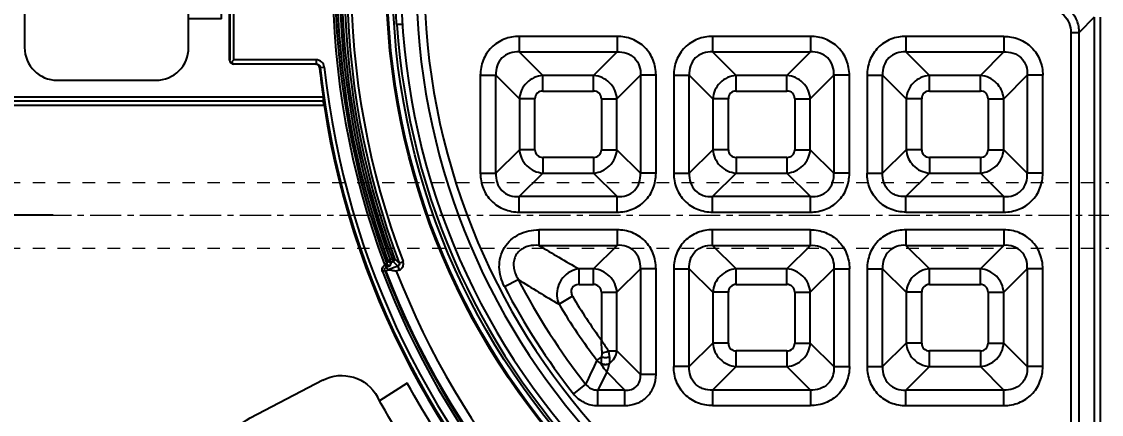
# Model space of a CAD drawing. Header units: millimetres. Extents: x 3054 to 4939, y -1170 to 130.
# Drawn here: x 3417.2 to 3549.1, y -834 to -786.1 of the extents above; entities that cross this region are included whole.
import ezdxf

# ---------------------------------------------------------------- set-up
doc = ezdxf.new("R2010")
doc.units = ezdxf.units.MM
doc.header["$LTSCALE"] = 16.335
doc.header["$PDMODE"] = 3
doc.header["$PDSIZE"] = 0.3125
doc.linetypes.add('CENTER', pattern=[0.6, 0.375, -0.075, 0.075, -0.075])
doc.linetypes.add('HIDDEN', pattern=[0.2, 0.1, -0.1])
doc.layers.get('0').update_dxf_attribs({"linetype": 'CONTINUOUS'})
doc.layers.get('Defpoints').update_dxf_attribs({"linetype": 'CONTINUOUS'})
doc.layers.add('11', color=7, linetype='CONTINUOUS')
doc.layers.add('21', color=7, linetype='CONTINUOUS')
doc.layers.add('cool', color=153, linetype='HIDDEN', lineweight=9)
doc.styles.get("Standard").update_dxf_attribs({"font": 'txt', "width": 0.8})
doc.dimstyles.get("Standard").update_dxf_attribs({"dimtxt": 0.15625, "dimasz": 0.1875, "dimexe": 0.125, "dimexo": 0.0625, "dimtad": 0, "dimtih": 1, "dimtoh": 1, "dimdsep": 46, "dimtxsty": 'Standard', "dimcen": 0.09, "dimadec": 0, "dimazin": 0, "dimtp": 0.01, "dimtm": 0.01, "dimtfac": 1, "dimtofl": 0, "dimtmove": 0, "dimatfit": 3, "dimfxl": 0, "dimtolj": 1, "dimarcsym": 0})

# ---------------------------------------------------------------- blocks, each defined once
blk = doc.blocks.new('*D42')
at = {"color": 4, "lineweight": -2}
for p, q in [((3424.08, -625.72), (3355.97, -625.72)), ((3355.97, -633.72), (3355.97, -831.16)), ((3355.97, -937.72), (3355.97, -859.96)), ((3442.85, -945.72), (3355.97, -945.72))]:
    blk.add_line(p, q, dxfattribs=at)
at = {"color": 4}
for points in [[(3354.63, -633.72), (3357.3, -633.72), (3355.97, -625.72)], [(3354.63, -937.72), (3357.3, -937.72), (3355.97, -945.72)]]:
    blk.add_solid(points, dxfattribs=at)
at = {"layer": 'Defpoints', "color": 0}
for p in [(3424.08, -625.72), (3355.97, -945.72), (3442.85, -945.72)]:
    blk.add_point(p, dxfattribs=at)
at = {"color": 6, "insert": (3355.97, -845.56), "char_height": 8, "attachment_point": 5, "rotation": 90}
blk.add_mtext('\\A1;320.00', dxfattribs=at)
blk = doc.blocks.new('*D136')
at = {"color": 4, "lineweight": -2}
blk.add_line((3411.33, -785.72), (3385.61, -785.72), dxfattribs=at)
at = {"layer": 'Defpoints', "color": 0}
for p in [(3385.61, -785.72), (3411.33, -785.72), (3555.08, -785.72)]:
    blk.add_point(p, dxfattribs=at)
at = {"color": 6, "insert": (3380.61, -785.72), "char_height": 5, "attachment_point": 5}
blk.add_mtext('\\A1;0.00', dxfattribs=at)
blk = doc.blocks.new('*D145')
at = {"color": 4, "lineweight": -2}
blk.add_line((3421.07, -809.72), (3385.61, -809.72), dxfattribs=at)
at = {"layer": 'Defpoints', "color": 0}
for p in [(3555.08, -785.72), (3385.61, -809.72), (3421.07, -809.72)]:
    blk.add_point(p, dxfattribs=at)
at = {"color": 6, "insert": (3378.28, -809.72), "char_height": 5, "attachment_point": 5}
blk.add_mtext('\\A1;24.00', dxfattribs=at)
blk = doc.blocks.new('*D146')
at = {"color": 4, "lineweight": -2}
blk.add_line((3455.66, -841.72), (3385.61, -841.72), dxfattribs=at)
at = {"layer": 'Defpoints', "color": 0}
for p in [(3555.08, -785.72), (3385.61, -841.72), (3455.66, -841.72)]:
    blk.add_point(p, dxfattribs=at)
at = {"color": 6, "insert": (3378.28, -841.72), "char_height": 5, "attachment_point": 5}
blk.add_mtext('\\A1;56.00', dxfattribs=at)
blk = doc.blocks.new('*D147')
at = {"color": 4, "lineweight": -2}
blk.add_line((3428.58, -867.72), (3385.61, -867.72), dxfattribs=at)
at = {"layer": 'Defpoints', "color": 0}
for p in [(3555.08, -785.72), (3385.61, -867.72), (3428.58, -867.72)]:
    blk.add_point(p, dxfattribs=at)
at = {"color": 6, "insert": (3378.28, -867.72), "char_height": 5, "attachment_point": 5}
blk.add_mtext('\\A1;82.00', dxfattribs=at)
blk = doc.blocks.new('*D148')
at = {"color": 4, "lineweight": -2}
blk.add_line((3518.68, -893.72), (3385.61, -893.72), dxfattribs=at)
at = {"layer": 'Defpoints', "color": 0}
for p in [(3555.08, -785.72), (3385.61, -893.72), (3518.68, -893.72)]:
    blk.add_point(p, dxfattribs=at)
at = {"color": 6, "insert": (3377.28, -893.72), "char_height": 5, "attachment_point": 5}
blk.add_mtext('\\A1;108.00', dxfattribs=at)
blk = doc.blocks.new('*D149')
at = {"color": 4, "lineweight": -2}
blk.add_line((3417.78, -903.72), (3385.61, -903.72), dxfattribs=at)
at = {"layer": 'Defpoints', "color": 0}
for p in [(3555.08, -785.72), (3385.61, -903.72), (3417.78, -903.72)]:
    blk.add_point(p, dxfattribs=at)
at = {"color": 6, "insert": (3377.61, -903.72), "char_height": 5, "attachment_point": 5}
blk.add_mtext('\\A1;118.00', dxfattribs=at)
blk = doc.blocks.new('*D153')
at = {"color": 4, "lineweight": -2}
blk.add_line((3523.08, -898.12), (3523.08, -950.18), dxfattribs=at)
at = {"layer": 'Defpoints', "color": 0}
for p in [(3555.08, -785.72), (3523.08, -898.12), (3523.08, -950.18)]:
    blk.add_point(p, dxfattribs=at)
at = {"color": 6, "insert": (3523.08, -957.52), "char_height": 5, "attachment_point": 5, "rotation": 90}
blk.add_mtext('\\A1;32.00', dxfattribs=at)
blk = doc.blocks.new('*D154')
at = {"color": 4, "lineweight": -2}
for p, q in [((3459.09, -846.12), (3459.09, -930.18)), ((3459.09, -930.18), (3460.06, -940.18)), ((3460.06, -940.18), (3460.06, -950.18))]:
    blk.add_line(p, q, dxfattribs=at)
at = {"layer": 'Defpoints', "color": 0}
for p in [(3555.08, -785.72), (3459.09, -846.12), (3460.06, -950.18)]:
    blk.add_point(p, dxfattribs=at)
at = {"color": 6, "insert": (3460.06, -957.52), "char_height": 5, "attachment_point": 5, "rotation": 90}
blk.add_mtext('\\A1;96.00', dxfattribs=at)
blk = doc.blocks.new('*D155')
at = {"color": 4, "lineweight": -2}
blk.add_line((3426.58, -912.52), (3426.58, -950.18), dxfattribs=at)
at = {"layer": 'Defpoints', "color": 0}
for p in [(3555.08, -785.72), (3426.58, -912.52), (3426.58, -950.18)]:
    blk.add_point(p, dxfattribs=at)
at = {"color": 6, "insert": (3426.58, -959.18), "char_height": 5, "attachment_point": 5, "rotation": 90}
blk.add_mtext('\\A1;128.50', dxfattribs=at)
blk = doc.blocks.new('3')
at = {"layer": '11', "color": 7, "linetype": 'Continuous'}
blk.add_line((-113.48, -0.01), (-113.48, 10.01), dxfattribs=at)
at = {"layer": '21', "color": 7, "linetype": 'Continuous'}
for p, q in [((-121.48, 17.52), (-133.52, 17.52)), ((-137.52, 13.52), (-137.52, -3.52)), ((-117.48, -3.52), (-117.48, 13.52)), ((-117.48, 10.01), (-113.48, 10.01)), ((-113.48, -0.01), (-117.48, -0.01)), ((-133.52, -7.52), (-121.48, -7.52))]:
    blk.add_line(p, q, dxfattribs=at)
for centre, start, end in [((-133.52, 13.52), 90, 180), ((-121.48, 13.52), 0, 90), ((-133.52, -3.52), 180, 270), ((-121.48, -3.52), 270, 0)]:
    blk.add_arc(centre, 4, start, end, dxfattribs=at)
blk = doc.blocks.new('4')
at = {"layer": '11', "color": 3, "linetype": 'Continuous'}
for p, q in [((-12.85, 216.65), (-13.72, 226.62)), ((12.85, 216.66), (13.72, 226.62)), ((-7, 208.13), (-7, 212.14)), ((7, 208.13), (7, 212.14))]:
    blk.add_line(p, q, dxfattribs=at)
for centre, radius, start, end in [((0.03, 105), 127.37, 85.9149, 94.1093), ((-8.74, 227.05), 5, 94.1093, 185), ((8.74, 227.05), 5, 355, 85.9149), ((-7.87, 217.09), 5, 185, 274.0301), ((7.87, 217.09), 5, 265.9963, 355), ((0.03, 105), 107.37, 85.9963, 94.0301), ((0.03, 105), 103.37, 86.1313, 93.8975)]:
    blk.add_arc(centre, radius, start, end, dxfattribs=at)

msp = doc.modelspace()

# ---------------------------------------------------------------- linework, layer by layer
at = {"layer": '11', "color": 7, "linetype": 'Continuous'}
for p, q in [((3442.601, -790.768), (3442.601, -770.668)), ((3442.628, -770.694), (3442.628, -790.742)), ((3443.13, -790.742), (3443.13, -770.694)), ((3548.217, -785.541), (3546.352, -787.406)), ((3548.217, -785.541), (3548.217, -864.775)), ((3548.96, -864.775), (3548.96, -785.541)), ((3462.962, -786.442), (3463.047, -786.442)), ((3477.978, -787.877), (3477.978, -789.778)), ((3489.936, -787.877), (3477.978, -787.877)), ((3489.936, -787.877), (3489.936, -789.778)), ((3501.596, -787.877), (3501.596, -789.778)), ((3513.553, -787.877), (3501.596, -787.877)), ((3513.553, -787.877), (3513.553, -789.778)), ((3525.213, -787.877), (3525.213, -789.778)), ((3537.171, -787.877), (3525.213, -787.877)), ((3537.171, -787.877), (3537.171, -789.778)), ((3545.357, -787.411), (3545.357, -862.829)), ((3545.357, -787.411), (3546.347, -787.411)), ((3546.347, -862.829), (3546.347, -787.406)), ((3477.978, -789.778), (3480.851, -792.651)), ((3477.978, -789.778), (3489.936, -789.778)), ((3487.063, -792.651), (3489.936, -789.778)), ((3501.596, -789.778), (3504.469, -792.651)), ((3501.596, -789.778), (3513.553, -789.778)), ((3510.68, -792.651), (3513.553, -789.778)), ((3525.213, -789.778), (3537.171, -789.778)), ((3525.213, -789.778), (3528.086, -792.651)), ((3534.298, -792.651), (3537.171, -789.778)), ((3442.628, -790.742), (3442.601, -790.768)), ((3442.781, -791.091), (3443.13, -790.742)), ((3443.13, -791.244), (3443.104, -791.271)), ((3453.092, -791.271), (3443.104, -791.271)), ((3453.169, -790.742), (3443.13, -790.742)), ((3443.13, -791.244), (3453.17, -791.244)), ((3453.093, -791.271), (3453.17, -791.244)), ((3453.17, -790.742), (3453.17, -791.244)), ((3453.592, -791.719), (3453.67, -791.692)), ((3453.67, -791.692), (3454.169, -791.638)), ((3473.227, -792.628), (3473.227, -804.586)), ((3473.227, -792.628), (3475.127, -792.628)), ((3475.127, -804.586), (3475.127, -792.628)), ((3478, -795.501), (3475.127, -792.628)), ((3480.851, -794.551), (3480.851, -792.651)), ((3487.063, -792.651), (3480.851, -792.651)), ((3487.063, -794.551), (3487.063, -792.651)), ((3492.786, -792.628), (3489.913, -795.501)), ((3492.786, -792.628), (3492.786, -804.586)), ((3494.687, -792.628), (3492.786, -792.628)), ((3494.687, -804.586), (3494.687, -792.628)), ((3496.844, -792.628), (3496.844, -804.586)), ((3496.844, -792.628), (3498.745, -792.628)), ((3498.745, -804.586), (3498.745, -792.628)), ((3501.618, -795.501), (3498.745, -792.628)), ((3504.469, -794.551), (3504.469, -792.651)), ((3510.68, -792.651), (3504.469, -792.651)), ((3510.68, -794.551), (3510.68, -792.651)), ((3516.404, -792.628), (3513.531, -795.501)), ((3516.404, -792.628), (3516.404, -804.586)), ((3518.304, -792.628), (3516.404, -792.628)), ((3518.304, -804.586), (3518.304, -792.628)), ((3520.462, -792.628), (3520.462, -804.586)), ((3520.462, -792.628), (3522.362, -792.628)), ((3522.362, -804.586), (3522.362, -792.628)), ((3525.235, -795.501), (3522.362, -792.628)), ((3528.086, -794.551), (3528.086, -792.651)), ((3534.298, -792.651), (3528.086, -792.651)), ((3534.298, -794.551), (3534.298, -792.651)), ((3540.021, -792.628), (3537.148, -795.501)), ((3540.021, -792.628), (3540.021, -804.586)), ((3541.922, -792.628), (3540.021, -792.628)), ((3541.922, -804.586), (3541.922, -792.628)), ((3480.851, -794.551), (3487.063, -794.551)), ((3504.469, -794.551), (3510.68, -794.551)), ((3528.086, -794.551), (3534.298, -794.551)), ((3454.044, -795.293), (3395.085, -795.293)), ((3454.09, -795.793), (3395.085, -795.793)), ((3395.085, -796.293), (3454.14, -796.293)), ((3478, -795.501), (3478, -801.713)), ((3479.901, -795.501), (3478, -795.501)), ((3479.901, -801.713), (3479.901, -795.501)), ((3488.013, -795.501), (3488.013, -801.713)), ((3488.013, -795.501), (3489.913, -795.501)), ((3489.913, -801.713), (3489.913, -795.501)), ((3501.618, -795.501), (3501.618, -801.713)), ((3503.518, -795.501), (3501.618, -795.501)), ((3503.518, -801.713), (3503.518, -795.501)), ((3511.63, -795.501), (3511.63, -801.713)), ((3511.63, -795.501), (3513.531, -795.501)), ((3513.531, -801.713), (3513.531, -795.501)), ((3525.235, -795.501), (3525.235, -801.713)), ((3527.136, -795.501), (3525.235, -795.501)), ((3527.136, -801.713), (3527.136, -795.501)), ((3535.248, -795.501), (3535.248, -801.713)), ((3535.248, -795.501), (3537.148, -795.501)), ((3537.148, -801.713), (3537.148, -795.501)), ((3475.127, -804.586), (3478, -801.713)), ((3479.901, -801.713), (3478, -801.713)), ((3488.013, -801.713), (3489.913, -801.713)), ((3489.913, -801.713), (3492.786, -804.586)), ((3498.745, -804.586), (3501.618, -801.713)), ((3503.518, -801.713), (3501.618, -801.713)), ((3511.63, -801.713), (3513.531, -801.713)), ((3513.531, -801.713), (3516.404, -804.586)), ((3522.362, -804.586), (3525.235, -801.713)), ((3527.136, -801.713), (3525.235, -801.713)), ((3535.248, -801.713), (3537.148, -801.713)), ((3537.148, -801.713), (3540.021, -804.586)), ((3480.851, -802.663), (3480.851, -804.564)), ((3487.063, -802.663), (3480.851, -802.663)), ((3487.063, -802.663), (3487.063, -804.564)), ((3504.469, -802.663), (3504.469, -804.564)), ((3510.68, -802.663), (3504.469, -802.663)), ((3510.68, -802.663), (3510.68, -804.564)), ((3528.086, -802.663), (3528.086, -804.564)), ((3534.298, -802.663), (3528.086, -802.663)), ((3534.298, -802.663), (3534.298, -804.564)), ((3473.227, -804.586), (3475.127, -804.586)), ((3480.851, -804.564), (3477.978, -807.437)), ((3480.851, -804.564), (3487.063, -804.564)), ((3489.936, -807.437), (3487.063, -804.564)), ((3494.687, -804.586), (3492.786, -804.586)), ((3496.844, -804.586), (3498.745, -804.586)), ((3504.469, -804.564), (3501.596, -807.437)), ((3504.469, -804.564), (3510.68, -804.564)), ((3513.553, -807.437), (3510.68, -804.564)), ((3518.304, -804.586), (3516.404, -804.586)), ((3520.462, -804.586), (3522.362, -804.586)), ((3528.086, -804.564), (3525.213, -807.437)), ((3528.086, -804.564), (3534.298, -804.564)), ((3537.171, -807.437), (3534.298, -804.564)), ((3541.922, -804.586), (3540.021, -804.586)), ((3477.978, -809.337), (3477.978, -807.437)), ((3489.936, -807.437), (3477.978, -807.437)), ((3489.936, -809.337), (3489.936, -807.437)), ((3501.596, -809.337), (3501.596, -807.437)), ((3513.553, -807.437), (3501.596, -807.437)), ((3513.553, -809.337), (3513.553, -807.437)), ((3525.213, -809.337), (3525.213, -807.437)), ((3537.171, -807.437), (3525.213, -807.437)), ((3537.171, -809.337), (3537.171, -807.437)), ((3477.978, -809.337), (3489.936, -809.337)), ((3501.596, -809.337), (3513.553, -809.337)), ((3525.213, -809.337), (3537.171, -809.337)), ((3480.391, -811.495), (3480.391, -813.395)), ((3489.936, -811.495), (3480.391, -811.495)), ((3489.936, -811.495), (3489.936, -813.395)), ((3501.596, -813.395), (3501.596, -811.495)), ((3513.553, -811.495), (3501.596, -811.495)), ((3513.553, -813.395), (3513.553, -811.495)), ((3525.213, -811.495), (3525.213, -813.395)), ((3537.171, -811.495), (3525.213, -811.495)), ((3537.171, -811.495), (3537.171, -813.395)), ((3480.391, -813.395), (3489.936, -813.395)), ((3487.063, -816.268), (3489.936, -813.395)), ((3501.596, -813.395), (3504.469, -816.268)), ((3501.596, -813.395), (3513.553, -813.395)), ((3510.68, -816.268), (3513.553, -813.395)), ((3525.213, -813.395), (3537.171, -813.395)), ((3525.213, -813.395), (3528.086, -816.268)), ((3534.298, -816.268), (3537.171, -813.395)), ((3462.482, -815.086), (3462.764, -814.982)), ((3462.764, -814.982), (3463.32, -815.55)), ((3461.814, -815.635), (3461.534, -815.739)), ((3461.738, -816.064), (3461.677, -815.896)), ((3461.738, -816.064), (3462.156, -815.912)), ((3461.738, -816.064), (3461.986, -816.368)), ((3462.231, -815.178), (3461.951, -815.282)), ((3463.148, -815.945), (3461.986, -816.368)), ((3462.333, -815.458), (3462.156, -815.912)), ((3462.482, -815.086), (3462.231, -815.178)), ((3462.333, -815.458), (3462.231, -815.178)), ((3462.333, -815.458), (3462.584, -815.366)), ((3462.482, -815.086), (3462.584, -815.366)), ((3463.148, -815.945), (3462.584, -815.366)), ((3463.148, -815.945), (3463.317, -816.409)), ((3463.319, -815.549), (3463.786, -815.372)), ((3485.286, -818.169), (3485.286, -816.268)), ((3487.063, -816.268), (3485.286, -816.268)), ((3487.063, -818.169), (3487.063, -816.268)), ((3492.786, -816.246), (3489.913, -819.119)), ((3492.786, -816.246), (3492.786, -829.154)), ((3494.687, -816.246), (3492.786, -816.246)), ((3494.687, -829.154), (3494.687, -816.246)), ((3496.844, -816.246), (3496.844, -828.203)), ((3496.844, -816.246), (3498.745, -816.246)), ((3498.745, -828.203), (3498.745, -816.246)), ((3501.618, -819.119), (3498.745, -816.246)), ((3504.469, -818.169), (3504.469, -816.268)), ((3510.68, -816.268), (3504.469, -816.268)), ((3510.68, -818.169), (3510.68, -816.268)), ((3516.404, -816.246), (3513.531, -819.119)), ((3516.404, -816.246), (3516.404, -828.203)), ((3516.404, -816.246), (3518.304, -816.246)), ((3518.304, -828.203), (3518.304, -816.246)), ((3520.462, -816.246), (3520.462, -828.203)), ((3520.462, -816.246), (3522.362, -816.246)), ((3522.362, -828.203), (3522.362, -816.246)), ((3525.235, -819.119), (3522.362, -816.246)), ((3528.086, -818.169), (3528.086, -816.268)), ((3534.298, -816.268), (3528.086, -816.268)), ((3534.298, -818.169), (3534.298, -816.268)), ((3540.021, -816.246), (3537.148, -819.119)), ((3541.922, -816.246), (3540.021, -816.246)), ((3540.021, -816.246), (3540.021, -828.203)), ((3541.922, -828.203), (3541.922, -816.246)), ((3461.566, -816.459), (3461.284, -816.566)), ((3461.735, -816.667), (3461.566, -816.459)), ((3463.317, -816.409), (3462.969, -816.536)), ((3476.171, -818.429), (3477.859, -817.556)), ((3485.286, -818.169), (3487.063, -818.169)), ((3504.469, -818.169), (3510.68, -818.169)), ((3528.086, -818.169), (3534.298, -818.169)), ((3484.472, -819.609), (3482.844, -820.589)), ((3488.013, -819.119), (3488.013, -824.962)), ((3488.013, -819.119), (3489.913, -819.119)), ((3489.913, -826.281), (3489.913, -819.119)), ((3501.618, -819.119), (3501.618, -825.33)), ((3503.518, -819.119), (3501.618, -819.119)), ((3503.518, -825.33), (3503.518, -819.119)), ((3511.63, -819.119), (3511.63, -825.33)), ((3511.63, -819.119), (3513.531, -819.119)), ((3513.531, -825.33), (3513.531, -819.119)), ((3525.235, -819.119), (3525.235, -825.33)), ((3527.136, -819.119), (3525.235, -819.119)), ((3527.136, -825.33), (3527.136, -819.119)), ((3535.248, -819.119), (3537.148, -819.119)), ((3535.248, -819.119), (3535.248, -825.33)), ((3537.148, -825.33), (3537.148, -819.119)), ((3498.745, -828.203), (3501.618, -825.33)), ((3503.518, -825.33), (3501.618, -825.33)), ((3511.63, -825.33), (3513.531, -825.33)), ((3513.531, -825.33), (3516.404, -828.203)), ((3522.362, -828.203), (3525.235, -825.33)), ((3527.136, -825.33), (3525.235, -825.33)), ((3535.248, -825.33), (3537.148, -825.33)), ((3537.148, -825.33), (3540.021, -828.203)), ((3488.881, -826.281), (3489.913, -826.281)), ((3489.913, -826.281), (3492.786, -829.154)), ((3504.469, -828.181), (3504.469, -826.281)), ((3510.68, -826.281), (3504.469, -826.281)), ((3510.68, -826.281), (3510.68, -828.181)), ((3528.086, -828.181), (3528.086, -826.281)), ((3534.298, -826.281), (3528.086, -826.281)), ((3534.298, -826.281), (3534.298, -828.181)), ((3488.013, -827.022), (3487.476, -827.429)), ((3488.012, -827.81), (3488.013, -827.022)), ((3488.99, -827.022), (3488.99, -827.81)), ((3504.469, -828.181), (3501.596, -831.054)), ((3504.469, -828.181), (3510.68, -828.181)), ((3513.553, -831.054), (3510.68, -828.181)), ((3528.086, -828.181), (3525.213, -831.054)), ((3528.086, -828.181), (3534.298, -828.181)), ((3537.171, -831.054), (3534.298, -828.181)), ((3488.667, -828.835), (3487.58, -831.054)), ((3490.886, -831.054), (3488.667, -828.835)), ((3494.687, -829.154), (3492.786, -829.154)), ((3498.745, -828.203), (3496.844, -828.203)), ((3516.404, -828.203), (3518.304, -828.203)), ((3520.462, -828.203), (3522.362, -828.203)), ((3541.922, -828.203), (3540.021, -828.203)), ((3486.087, -830.329), (3484.594, -831.505)), ((3487.58, -832.955), (3487.58, -831.054)), ((3490.886, -831.054), (3487.58, -831.054)), ((3490.886, -832.955), (3490.886, -831.054)), ((3501.596, -831.054), (3501.596, -832.955)), ((3513.553, -831.054), (3501.596, -831.054)), ((3513.553, -831.054), (3513.553, -832.955)), ((3537.171, -831.054), (3525.213, -831.054)), ((3525.213, -832.955), (3525.213, -831.054)), ((3537.171, -832.955), (3537.171, -831.054)), ((3487.58, -832.955), (3490.886, -832.955)), ((3501.596, -832.955), (3513.553, -832.955)), ((3525.213, -832.955), (3537.171, -832.955))]:
    msp.add_line(p, q, dxfattribs=at)
for radius in [87.342, 87.216, 86.564]:
    msp.add_circle((3549.081, -780.718), radius, dxfattribs=at)
for centre, radius, start, end in [((3555.111, -780.718), 99.915, 159.4816, 200.5184), ((3555.111, -780.718), 99.617, 159.47923, 200.52312), ((3555.111, -780.718), 99.365, 159.64446, 200.35554), ((3555.111, -780.718), 99.066, 159.64446, 200.35554), ((3555.111, -780.718), 98.799, 159.6435, 200.3565), ((3555.111, -780.718), 98.178, 159.22005, 200.77995), ((3555.111, -780.718), 97.679, 159.2191, 200.7812), ((3555.111, -780.718), 98.498, 159.6435, 200.3565), ((3549.081, -780.718), 86.309, 181.59517, 183.80239), ((3549.081, -780.718), 85.566, 181.59517, 268.40483), ((3549.079, -780.718), 83.694, 182.93581, 267.06419), ((3549.079, -780.718), 82.705, 182.93581, 267.06419), ((3549.081, -780.718), 86.224, 183.80612, 266.19393), ((3453.093, -791.773), 0.502, 6.20679, 90.05791), ((3453.17, -791.746), 1.005, 6.20304, 90.06216), ((3555.111, -780.718), 102.113, 186.1844, 188.2061), ((3555.111, -780.718), 102.032, 186.17935, 344.06282), ((3555.111, -780.718), 101.531, 186.1741, 343.11228), ((3533.838, -795.879), 3.358, 38.37421, 43.21879), ((3555.111, -780.718), 102.166, 188.76886, 348.16522), ((3555.111, -780.718), 98.859, 201.24207, 347.83141), ((3528.545, -801.335), 3.358, 218.37421, 223.21879), ((3555.111, -780.718), 100.057, 201.05603, 345.74083), ((3555.111, -780.718), 100.442, 200.91041, 342.92382), ((3555.111, -780.718), 100.141, 200.91041, 342.92304), ((3570.549, -665.403), 173.292, 238.65007, 240.52666), ((3462.107, -815.525), 0.611, 200.54911, 208.22028), ((3549.081, -780.718), 80.184, 207.34895, 218.22238), ((3575.038, -663.484), 182.159, 237.75874, 239.59417), ((3549.081, -780.718), 82.085, 207.34893, 218.22237), ((3485.52, -819.364), 2.943, 183.74476, 204.59595), ((3549.081, -780.718), 75.411, 211.04547, 215.92336), ((3549.081, -780.718), 77.311, 211.04547, 217.1705), ((3586.343, -761.193), 117.198, 212.96437, 213.73615), ((3822.553, -989.689), 372.297, 154.16155, 154.65651)]:
    msp.add_arc(centre, radius, start, end, dxfattribs=at)
msp.add_ellipse((3443.104, -790.768), major_axis=(0.355, 0.355), ratio=0.9996955, start_param=2.3563468, end_param=3.9268385, dxfattribs=at)
for points, knots in [([(3542.388, -783.452), (3542.902, -783.455), (3543.941, -783.664), (3545.256, -784.543), (3546.135, -785.858), (3546.344, -786.897), (3546.347, -787.411)], [0, 0, 0, 0, 0.2499954, 0.5000021, 0.7500077, 1, 1, 1, 1]), ([(3542.388, -784.442), (3542.775, -784.449), (3543.554, -784.597), (3544.549, -785.25), (3545.201, -786.245), (3545.35, -787.024), (3545.357, -787.411)], [0, 0, 0, 0, 0.2500914, 0.4999837, 0.7498966, 1, 1, 1, 1]), ([(3463.691, -786.441), (3463.666, -786.436), (3463.59, -786.436), (3463.45, -786.434), (3463.261, -786.438), (3463.121, -786.44), (3463.047, -786.442)], [0, 0, 0, 0, 0.1214975, 0.3480166, 0.653501, 1, 1, 1, 1]), ([(3477.978, -787.877), (3477.357, -787.888), (3476.102, -788.099), (3474.498, -789.148), (3473.451, -790.752), (3473.237, -792.008), (3473.227, -792.628)], [0, 0, 0, 0, 0.2501317, 0.5000233, 0.7498969, 1, 1, 1, 1]), ([(3494.687, -792.628), (3494.687, -792.007), (3494.456, -790.753), (3493.418, -789.146), (3491.811, -788.105), (3490.557, -787.877), (3489.936, -787.877)], [0, 0, 0, 0, 0.2501697, 0.5000339, 0.7498693, 1, 1, 1, 1]), ([(3501.596, -787.877), (3500.975, -787.888), (3499.719, -788.099), (3498.115, -789.148), (3497.068, -790.752), (3496.854, -792.008), (3496.844, -792.628)], [0, 0, 0, 0, 0.2501317, 0.5000233, 0.7498969, 1, 1, 1, 1]), ([(3518.304, -792.628), (3518.293, -792.008), (3518.082, -790.752), (3517.033, -789.148), (3515.429, -788.101), (3514.174, -787.887), (3513.553, -787.877)], [0, 0, 0, 0, 0.2501317, 0.5000233, 0.7498969, 1, 1, 1, 1]), ([(3525.213, -787.877), (3524.592, -787.888), (3523.337, -788.099), (3521.733, -789.148), (3520.686, -790.752), (3520.472, -792.008), (3520.462, -792.628)], [0, 0, 0, 0, 0.2501317, 0.5000233, 0.7498969, 1, 1, 1, 1]), ([(3537.171, -787.877), (3537.792, -787.877), (3539.048, -788.102), (3540.653, -789.146), (3541.697, -790.751), (3541.922, -792.007), (3541.922, -792.628)], [0, 0, 0, 0, 0.2501425, 0.50001, 0.7498737, 1, 1, 1, 1]), ([(3477.978, -789.778), (3477.592, -789.754), (3476.811, -789.84), (3475.802, -790.452), (3475.19, -791.461), (3475.104, -792.242), (3475.127, -792.628)], [0, 0, 0, 0, 0.25377, 0.4999989, 0.746229, 1, 1, 1, 1]), ([(3489.936, -789.778), (3490.315, -789.755), (3491.096, -789.837), (3492.117, -790.448), (3492.727, -791.469), (3492.809, -792.249), (3492.786, -792.628)], [0, 0, 0, 0, 0.2493134, 0.5000914, 0.7508121, 1, 1, 1, 1]), ([(3501.596, -789.778), (3501.209, -789.754), (3500.428, -789.84), (3499.419, -790.452), (3498.808, -791.461), (3498.722, -792.242), (3498.745, -792.628)], [0, 0, 0, 0, 0.25377, 0.4999988, 0.7462289, 1, 1, 1, 1]), ([(3516.404, -792.628), (3516.427, -792.242), (3516.341, -791.461), (3515.73, -790.452), (3514.72, -789.84), (3513.94, -789.754), (3513.553, -789.778)], [0, 0, 0, 0, 0.25377, 0.4999987, 0.7462288, 1, 1, 1, 1]), ([(3525.213, -789.778), (3524.827, -789.754), (3524.046, -789.84), (3523.037, -790.452), (3522.425, -791.461), (3522.339, -792.242), (3522.362, -792.628)], [0, 0, 0, 0, 0.25377, 0.4999989, 0.746229, 1, 1, 1, 1]), ([(3537.171, -789.778), (3537.55, -789.755), (3538.331, -789.837), (3539.352, -790.448), (3539.962, -791.469), (3540.044, -792.249), (3540.021, -792.628)], [0, 0, 0, 0, 0.2493136, 0.5000915, 0.7508122, 1, 1, 1, 1]), ([(3442.781, -791.091), (3442.732, -791.044), (3442.656, -790.934), (3442.629, -790.804), (3442.628, -790.742)], [0, 0, 0, 0, 0.5198845, 1, 1, 1, 1]), ([(3443.13, -791.244), (3443.068, -791.243), (3442.938, -791.215), (3442.828, -791.139), (3442.781, -791.091)], [0, 0, 0, 0, 0.4801259, 1, 1, 1, 1]), ([(3453.17, -791.244), (3453.289, -791.244), (3453.538, -791.336), (3453.657, -791.573), (3453.67, -791.692)], [0, 0, 0, 0, 0.4995274, 1, 1, 1, 1]), ([(3480.851, -792.651), (3480.49, -792.675), (3479.766, -792.862), (3478.851, -793.501), (3478.211, -794.416), (3478.025, -795.14), (3478, -795.501)], [0, 0, 0, 0, 0.2486939, 0.500007, 0.7513161, 1, 1, 1, 1]), ([(3489.913, -795.501), (3489.889, -795.14), (3489.702, -794.416), (3489.063, -793.501), (3488.148, -792.862), (3487.424, -792.675), (3487.063, -792.651)], [0, 0, 0, 0, 0.248694, 0.5000071, 0.7513164, 1, 1, 1, 1]), ([(3504.469, -792.651), (3504.107, -792.675), (3503.384, -792.862), (3502.469, -793.501), (3501.829, -794.416), (3501.643, -795.14), (3501.618, -795.501)], [0, 0, 0, 0, 0.2486939, 0.500007, 0.7513161, 1, 1, 1, 1]), ([(3513.531, -795.501), (3513.506, -795.14), (3513.32, -794.416), (3512.68, -793.501), (3511.765, -792.862), (3511.041, -792.675), (3510.68, -792.651)], [0, 0, 0, 0, 0.248694, 0.5000071, 0.7513164, 1, 1, 1, 1]), ([(3528.086, -792.651), (3527.725, -792.675), (3527.001, -792.862), (3526.086, -793.501), (3525.446, -794.416), (3525.26, -795.14), (3525.235, -795.501)], [0, 0, 0, 0, 0.2486939, 0.500007, 0.7513161, 1, 1, 1, 1]), ([(3536.285, -793.58), (3536.025, -793.311), (3535.405, -792.867), (3534.667, -792.676), (3534.298, -792.651)], [0, 0, 0, 0, 0.5025688, 1, 1, 1, 1]), ([(3537.148, -795.501), (3537.127, -795.194), (3536.99, -794.578), (3536.667, -794.036), (3536.471, -793.795)], [0, 0, 0, 0, 0.497786, 1, 1, 1, 1]), ([(3480.851, -794.551), (3480.608, -794.551), (3480.093, -794.743), (3479.901, -795.258), (3479.901, -795.501)], [0, 0, 0, 0, 0.5001639, 1, 1, 1, 1]), ([(3488.013, -795.501), (3488.013, -795.258), (3487.821, -794.743), (3487.306, -794.551), (3487.063, -794.551)], [0, 0, 0, 0, 0.5001639, 1, 1, 1, 1]), ([(3504.469, -794.551), (3504.225, -794.551), (3503.71, -794.743), (3503.518, -795.258), (3503.518, -795.501)], [0, 0, 0, 0, 0.5000007, 1, 1, 1, 1]), ([(3511.63, -795.501), (3511.63, -795.258), (3511.438, -794.743), (3510.924, -794.551), (3510.68, -794.551)], [0, 0, 0, 0, 0.5001639, 1, 1, 1, 1]), ([(3528.086, -794.551), (3527.843, -794.551), (3527.328, -794.743), (3527.136, -795.258), (3527.136, -795.501)], [0, 0, 0, 0, 0.5001639, 1, 1, 1, 1]), ([(3535.248, -795.501), (3535.248, -795.258), (3535.056, -794.743), (3534.541, -794.551), (3534.298, -794.551)], [0, 0, 0, 0, 0.5001639, 1, 1, 1, 1]), ([(3454.09, -795.793), (3454.094, -795.793), (3454.094, -795.773), (3454.096, -795.75), (3454.092, -795.701), (3454.087, -795.641), (3454.079, -795.565), (3454.065, -795.448), (3454.053, -795.356), (3454.044, -795.293)], [0, 0, 0, 0, 0.0216662, 0.0791997, 0.1717664, 0.2962313, 0.4475713, 0.6203971, 1, 1, 1, 1]), ([(3454.14, -796.293), (3454.13, -796.229), (3454.113, -796.111), (3454.096, -795.97), (3454.088, -795.882), (3454.086, -795.833), (3454.085, -795.812), (3454.088, -795.792), (3454.09, -795.793)], [0, 0, 0, 0, 0.3844528, 0.7111863, 0.8354737, 0.9266399, 0.9815923, 1, 1, 1, 1]), ([(3478, -801.713), (3478.025, -802.074), (3478.211, -802.798), (3478.851, -803.713), (3479.766, -804.353), (3480.49, -804.539), (3480.851, -804.564)], [0, 0, 0, 0, 0.2486943, 0.5000073, 0.7513164, 1, 1, 1, 1]), ([(3479.901, -801.713), (3479.901, -801.956), (3480.093, -802.471), (3480.608, -802.663), (3480.851, -802.663)], [0, 0, 0, 0, 0.5001639, 1, 1, 1, 1]), ([(3487.063, -802.663), (3487.306, -802.663), (3487.821, -802.471), (3488.013, -801.956), (3488.013, -801.713)], [0, 0, 0, 0, 0.5001639, 1, 1, 1, 1]), ([(3487.063, -804.564), (3487.424, -804.539), (3488.148, -804.353), (3489.063, -803.713), (3489.702, -802.798), (3489.889, -802.074), (3489.913, -801.713)], [0, 0, 0, 0, 0.248694, 0.5000071, 0.7513164, 1, 1, 1, 1]), ([(3501.618, -801.713), (3501.643, -802.074), (3501.829, -802.798), (3502.469, -803.713), (3503.384, -804.353), (3504.107, -804.539), (3504.469, -804.564)], [0, 0, 0, 0, 0.2486943, 0.5000073, 0.7513164, 1, 1, 1, 1]), ([(3503.518, -801.713), (3503.518, -801.956), (3503.71, -802.471), (3504.225, -802.663), (3504.469, -802.663)], [0, 0, 0, 0, 0.5001639, 1, 1, 1, 1]), ([(3510.68, -802.663), (3510.924, -802.663), (3511.439, -802.471), (3511.63, -801.956), (3511.63, -801.713)], [0, 0, 0, 0, 0.5001639, 1, 1, 1, 1]), ([(3510.68, -804.564), (3511.042, -804.539), (3511.765, -804.353), (3512.68, -803.713), (3513.32, -802.798), (3513.506, -802.074), (3513.531, -801.713)], [0, 0, 0, 0, 0.248694, 0.5000071, 0.7513164, 1, 1, 1, 1]), ([(3525.235, -801.713), (3525.257, -802.02), (3525.394, -802.636), (3525.717, -803.178), (3525.913, -803.419)], [0, 0, 0, 0, 0.4977859, 1, 1, 1, 1]), ([(3527.136, -801.713), (3527.136, -801.956), (3527.328, -802.471), (3527.843, -802.663), (3528.086, -802.663)], [0, 0, 0, 0, 0.5001639, 1, 1, 1, 1]), ([(3534.298, -802.663), (3534.541, -802.663), (3535.056, -802.471), (3535.248, -801.956), (3535.248, -801.713)], [0, 0, 0, 0, 0.5001639, 1, 1, 1, 1]), ([(3534.298, -804.564), (3534.659, -804.539), (3535.383, -804.353), (3536.298, -803.713), (3536.937, -802.798), (3537.124, -802.074), (3537.148, -801.713)], [0, 0, 0, 0, 0.248694, 0.5000071, 0.7513164, 1, 1, 1, 1]), ([(3526.099, -803.634), (3526.359, -803.903), (3526.978, -804.347), (3527.717, -804.539), (3528.086, -804.564)], [0, 0, 0, 0, 0.5025688, 1, 1, 1, 1]), ([(3473.227, -804.586), (3473.238, -805.207), (3473.449, -806.462), (3474.498, -808.066), (3476.102, -809.113), (3477.357, -809.327), (3477.978, -809.337)], [0, 0, 0, 0, 0.2501317, 0.5000233, 0.7498969, 1, 1, 1, 1]), ([(3475.127, -804.586), (3475.104, -804.972), (3475.19, -805.753), (3475.802, -806.762), (3476.811, -807.374), (3477.592, -807.46), (3477.978, -807.437)], [0, 0, 0, 0, 0.25377, 0.4999987, 0.7462288, 1, 1, 1, 1]), ([(3489.936, -809.337), (3490.557, -809.337), (3491.811, -809.107), (3493.418, -808.068), (3494.459, -806.462), (3494.687, -805.207), (3494.687, -804.586)], [0, 0, 0, 0, 0.2501697, 0.5000339, 0.749869, 1, 1, 1, 1]), ([(3489.936, -807.437), (3490.322, -807.46), (3491.103, -807.374), (3492.112, -806.762), (3492.724, -805.753), (3492.81, -804.972), (3492.786, -804.586)], [0, 0, 0, 0, 0.25377, 0.4999988, 0.7462289, 1, 1, 1, 1]), ([(3496.844, -804.586), (3496.856, -805.207), (3497.067, -806.462), (3498.116, -808.066), (3499.719, -809.113), (3500.975, -809.327), (3501.596, -809.337)], [0, 0, 0, 0, 0.2501317, 0.5000233, 0.7498969, 1, 1, 1, 1]), ([(3498.745, -804.586), (3498.722, -804.972), (3498.808, -805.753), (3499.419, -806.762), (3500.428, -807.374), (3501.209, -807.46), (3501.596, -807.437)], [0, 0, 0, 0, 0.2537699, 0.4999987, 0.7462288, 1, 1, 1, 1]), ([(3513.553, -809.337), (3514.174, -809.326), (3515.43, -809.115), (3517.034, -808.066), (3518.08, -806.462), (3518.295, -805.207), (3518.304, -804.586)], [0, 0, 0, 0, 0.2501317, 0.5000233, 0.7498969, 1, 1, 1, 1]), ([(3513.553, -807.437), (3513.94, -807.46), (3514.72, -807.374), (3515.73, -806.762), (3516.341, -805.753), (3516.427, -804.972), (3516.404, -804.586)], [0, 0, 0, 0, 0.25377, 0.4999987, 0.7462288, 1, 1, 1, 1]), ([(3525.213, -809.337), (3524.592, -809.337), (3523.336, -809.112), (3521.731, -808.068), (3520.687, -806.463), (3520.462, -805.207), (3520.462, -804.586)], [0, 0, 0, 0, 0.2501425, 0.50001, 0.7498737, 1, 1, 1, 1]), ([(3525.213, -807.437), (3524.834, -807.459), (3524.246, -807.396), (3523.545, -807.074), (3522.935, -806.595), (3522.422, -805.745), (3522.339, -804.965), (3522.362, -804.586)], [0, 0, 0, 0, 0.2488482, 0.3747361, 0.5009164, 0.7512812, 1, 1, 1, 1]), ([(3537.171, -809.337), (3537.791, -809.326), (3539.047, -809.115), (3540.651, -808.066), (3541.698, -806.462), (3541.912, -805.207), (3541.922, -804.586)], [0, 0, 0, 0, 0.2501317, 0.5000233, 0.7498969, 1, 1, 1, 1]), ([(3537.171, -807.437), (3537.557, -807.46), (3538.338, -807.374), (3539.347, -806.762), (3539.959, -805.753), (3540.045, -804.972), (3540.021, -804.586)], [0, 0, 0, 0, 0.25377, 0.4999987, 0.7462289, 1, 1, 1, 1]), ([(3476.171, -818.429), (3475.982, -818.062), (3475.682, -817.285), (3475.492, -816.05), (3475.629, -814.802), (3476.117, -813.643), (3476.923, -812.679), (3477.965, -811.982), (3479.15, -811.578), (3479.978, -811.504), (3480.391, -811.495)], [0, 0, 0, 0, 0.1249485, 0.2499913, 0.3749561, 0.5000166, 0.6250115, 0.7500645, 0.8749684, 1, 1, 1, 1]), ([(3494.687, -816.246), (3494.676, -815.625), (3494.465, -814.369), (3493.416, -812.765), (3491.812, -811.719), (3490.556, -811.504), (3489.936, -811.495)], [0, 0, 0, 0, 0.2501317, 0.5000233, 0.7498969, 1, 1, 1, 1]), ([(3501.596, -811.495), (3500.975, -811.495), (3499.718, -811.72), (3498.113, -812.763), (3497.07, -814.369), (3496.844, -815.625), (3496.844, -816.246)], [0, 0, 0, 0, 0.250158, 0.5000347, 0.7498948, 1, 1, 1, 1]), ([(3513.553, -811.495), (3514.174, -811.495), (3515.43, -811.72), (3517.036, -812.763), (3518.079, -814.369), (3518.304, -815.625), (3518.304, -816.246)], [0, 0, 0, 0, 0.250182, 0.5000381, 0.7498763, 1, 1, 1, 1]), ([(3525.213, -811.495), (3524.592, -811.506), (3523.337, -811.717), (3521.733, -812.766), (3520.686, -814.37), (3520.472, -815.625), (3520.462, -816.246)], [0, 0, 0, 0, 0.2501317, 0.5000233, 0.7498969, 1, 1, 1, 1]), ([(3541.922, -816.246), (3541.911, -815.625), (3541.7, -814.369), (3540.651, -812.765), (3539.047, -811.719), (3537.791, -811.504), (3537.171, -811.495)], [0, 0, 0, 0, 0.2501317, 0.5000233, 0.7498969, 1, 1, 1, 1]), ([(3480.391, -813.395), (3479.966, -813.362), (3479.31, -813.401), (3478.501, -813.703), (3477.956, -814.072), (3477.543, -814.59), (3477.314, -815.211), (3477.271, -815.865), (3477.341, -816.294), (3477.396, -816.502)], [0, 0, 0, 0, 0.2468971, 0.3717799, 0.4975464, 0.6237539, 0.7497709, 0.8752971, 1, 1, 1, 1]), ([(3492.786, -816.246), (3492.81, -815.859), (3492.724, -815.079), (3492.112, -814.069), (3491.103, -813.458), (3490.322, -813.372), (3489.936, -813.395)], [0, 0, 0, 0, 0.25377, 0.4999987, 0.7462288, 1, 1, 1, 1]), ([(3498.745, -816.246), (3498.722, -815.866), (3498.804, -815.086), (3499.415, -814.064), (3500.436, -813.454), (3501.216, -813.372), (3501.596, -813.395)], [0, 0, 0, 0, 0.2493114, 0.5000893, 0.7508105, 1, 1, 1, 1]), ([(3513.553, -813.395), (3513.933, -813.373), (3514.713, -813.454), (3515.734, -814.065), (3516.345, -815.086), (3516.427, -815.866), (3516.404, -816.246)], [0, 0, 0, 0, 0.2493114, 0.5000893, 0.7508105, 1, 1, 1, 1]), ([(3525.213, -813.395), (3524.827, -813.372), (3524.046, -813.458), (3523.037, -814.069), (3522.425, -815.079), (3522.339, -815.859), (3522.362, -816.246)], [0, 0, 0, 0, 0.25377, 0.4999988, 0.7462289, 1, 1, 1, 1]), ([(3540.021, -816.246), (3540.045, -815.859), (3539.959, -815.079), (3539.347, -814.069), (3538.338, -813.458), (3537.557, -813.372), (3537.171, -813.395)], [0, 0, 0, 0, 0.25377, 0.4999987, 0.7462289, 1, 1, 1, 1]), ([(3461.284, -816.566), (3461.233, -816.432), (3461.227, -816.116), (3461.44, -815.879), (3461.568, -815.814)], [0, 0, 0, 0, 0.5000216, 1, 1, 1, 1]), ([(3461.566, -816.459), (3461.537, -816.386), (3461.535, -816.211), (3461.665, -816.09), (3461.738, -816.064)], [0, 0, 0, 0, 0.4991454, 1, 1, 1, 1]), ([(3461.568, -815.814), (3461.601, -815.794), (3461.661, -815.757), (3461.744, -815.702), (3461.785, -815.668), (3461.821, -815.643), (3461.817, -815.635)], [0, 0, 0, 0, 0.3773291, 0.6978561, 0.9133723, 1, 1, 1, 1]), ([(3461.677, -815.896), (3461.715, -815.861), (3461.781, -815.809), (3461.869, -815.77), (3461.903, -815.777)], [0, 0, 0, 0, 0.6005412, 1, 1, 1, 1]), ([(3462.156, -815.912), (3462.118, -815.922), (3461.96, -815.953), (3461.79, -815.943), (3461.677, -815.896)], [0, 0, 0, 0, 0.2447654, 1, 1, 1, 1]), ([(3461.817, -815.642), (3461.827, -815.61), (3461.868, -815.488), (3461.917, -815.37), (3461.952, -815.281)], [0, 0, 0, 0, 0.2602325, 1, 1, 1, 1]), ([(3462.068, -815.893), (3462.055, -815.888), (3461.993, -815.861), (3461.939, -815.816), (3461.903, -815.777)], [0, 0, 0, 0, 0.20825, 1, 1, 1, 1]), ([(3461.952, -815.281), (3461.973, -815.337), (3462.053, -815.436), (3462.174, -815.473), (3462.234, -815.473)], [0, 0, 0, 0, 0.4989356, 1, 1, 1, 1]), ([(3462.156, -815.912), (3462.149, -815.911), (3462.119, -815.909), (3462.089, -815.901), (3462.068, -815.893)], [0, 0, 0, 0, 0.2341462, 1, 1, 1, 1]), ([(3462.584, -815.366), (3462.638, -815.341), (3462.743, -815.271), (3462.781, -815.147), (3462.782, -815.086)], [0, 0, 0, 0, 0.4952784, 1, 1, 1, 1]), ([(3463.32, -815.55), (3463.349, -815.622), (3463.354, -815.797), (3463.223, -815.919), (3463.149, -815.945)], [0, 0, 0, 0, 0.4973063, 1, 1, 1, 1]), ([(3463.6, -816.232), (3463.708, -816.124), (3463.869, -815.841), (3463.839, -815.518), (3463.786, -815.375)], [0, 0, 0, 0, 0.4999166, 1, 1, 1, 1]), ([(3485.287, -816.268), (3484.908, -816.31), (3484.153, -816.553), (3483.238, -817.316), (3482.659, -818.368), (3482.557, -819.167), (3482.583, -819.556)], [0, 0, 0, 0, 0.2448095, 0.4958324, 0.7493394, 1, 1, 1, 1]), ([(3489.913, -819.119), (3489.889, -818.757), (3489.702, -818.034), (3489.063, -817.119), (3488.148, -816.479), (3487.424, -816.293), (3487.063, -816.268)], [0, 0, 0, 0, 0.248694, 0.5000071, 0.7513164, 1, 1, 1, 1]), ([(3504.469, -816.268), (3504.107, -816.293), (3503.384, -816.479), (3502.469, -817.119), (3501.829, -818.034), (3501.643, -818.757), (3501.618, -819.119)], [0, 0, 0, 0, 0.2486939, 0.500007, 0.7513161, 1, 1, 1, 1]), ([(3513.531, -819.119), (3513.506, -818.757), (3513.32, -818.034), (3512.68, -817.119), (3511.765, -816.479), (3511.041, -816.293), (3510.68, -816.268)], [0, 0, 0, 0, 0.248694, 0.5000071, 0.7513164, 1, 1, 1, 1]), ([(3528.086, -816.268), (3527.725, -816.293), (3527.001, -816.479), (3526.086, -817.119), (3525.446, -818.034), (3525.26, -818.757), (3525.235, -819.119)], [0, 0, 0, 0, 0.2486939, 0.500007, 0.7513161, 1, 1, 1, 1]), ([(3537.148, -819.119), (3537.124, -818.757), (3536.937, -818.034), (3536.298, -817.119), (3535.383, -816.479), (3534.659, -816.293), (3534.298, -816.268)], [0, 0, 0, 0, 0.248694, 0.5000071, 0.7513164, 1, 1, 1, 1]), ([(3461.989, -816.376), (3461.905, -816.392), (3461.774, -816.469), (3461.724, -816.615), (3461.735, -816.667)], [0, 0, 0, 0, 0.6173301, 1, 1, 1, 1]), ([(3461.938, -816.386), (3462.01, -816.373), (3462.172, -816.381), (3462.42, -816.42), (3462.691, -816.474), (3462.875, -816.515), (3462.969, -816.536)], [0, 0, 0, 0, 0.2098487, 0.4567881, 0.7245226, 1, 1, 1, 1]), ([(3477.396, -816.502), (3477.421, -816.595), (3477.535, -816.963), (3477.707, -817.311), (3477.859, -817.556)], [0, 0, 0, 0, 0.2511573, 1, 1, 1, 1]), ([(3485.286, -818.169), (3485.117, -818.178), (3484.858, -818.232), (3484.573, -818.423), (3484.404, -818.62), (3484.313, -818.866), (3484.312, -819.125), (3484.374, -819.373), (3484.432, -819.534), (3484.472, -819.609)], [0, 0, 0, 0, 0.2489867, 0.3742764, 0.4999376, 0.6249031, 0.7499696, 0.8751366, 1, 1, 1, 1]), ([(3488.013, -819.119), (3488.013, -818.875), (3487.821, -818.36), (3487.306, -818.169), (3487.063, -818.169)], [0, 0, 0, 0, 0.5001639, 1, 1, 1, 1]), ([(3504.469, -818.169), (3504.225, -818.169), (3503.71, -818.361), (3503.518, -818.875), (3503.518, -819.119)], [0, 0, 0, 0, 0.5001639, 1, 1, 1, 1]), ([(3511.63, -819.119), (3511.63, -818.875), (3511.438, -818.36), (3510.924, -818.169), (3510.68, -818.169)], [0, 0, 0, 0, 0.5001639, 1, 1, 1, 1]), ([(3528.086, -818.169), (3527.843, -818.169), (3527.328, -818.361), (3527.136, -818.875), (3527.136, -819.119)], [0, 0, 0, 0, 0.5001639, 1, 1, 1, 1]), ([(3535.248, -819.119), (3535.248, -818.875), (3535.056, -818.36), (3534.541, -818.169), (3534.298, -818.169)], [0, 0, 0, 0, 0.5001639, 1, 1, 1, 1]), ([(3488.1, -826.541), (3488.092, -826.412), (3488.06, -825.885), (3488.037, -825.359), (3488.013, -824.962)], [0, 0, 0, 0, 0.2463901, 1, 1, 1, 1]), ([(3501.618, -825.33), (3501.643, -825.692), (3501.829, -826.415), (3502.469, -827.33), (3503.384, -827.97), (3504.107, -828.156), (3504.469, -828.181)], [0, 0, 0, 0, 0.2486943, 0.5000073, 0.7513164, 1, 1, 1, 1]), ([(3503.518, -825.33), (3503.518, -825.574), (3503.71, -826.089), (3504.225, -826.281), (3504.469, -826.281)], [0, 0, 0, 0, 0.5001641, 1, 1, 1, 1]), ([(3510.68, -826.281), (3510.924, -826.281), (3511.439, -826.089), (3511.63, -825.574), (3511.63, -825.33)], [0, 0, 0, 0, 0.5001639, 1, 1, 1, 1]), ([(3510.68, -828.181), (3511.041, -828.156), (3511.765, -827.97), (3512.68, -827.33), (3513.32, -826.415), (3513.506, -825.692), (3513.531, -825.33)], [0, 0, 0, 0, 0.248694, 0.5000071, 0.7513164, 1, 1, 1, 1]), ([(3525.235, -825.33), (3525.26, -825.692), (3525.446, -826.415), (3526.086, -827.33), (3527.001, -827.97), (3527.725, -828.156), (3528.086, -828.181)], [0, 0, 0, 0, 0.2486943, 0.5000073, 0.7513164, 1, 1, 1, 1]), ([(3527.136, -825.33), (3527.136, -825.574), (3527.328, -826.089), (3527.843, -826.281), (3528.086, -826.281)], [0, 0, 0, 0, 0.5001639, 1, 1, 1, 1]), ([(3534.298, -828.181), (3534.659, -828.156), (3535.383, -827.97), (3536.298, -827.33), (3536.937, -826.415), (3537.124, -825.692), (3537.148, -825.33)], [0, 0, 0, 0, 0.248694, 0.5000071, 0.7513164, 1, 1, 1, 1]), ([(3534.298, -826.281), (3534.541, -826.281), (3535.056, -826.089), (3535.248, -825.574), (3535.248, -825.33)], [0, 0, 0, 0, 0.5001639, 1, 1, 1, 1]), ([(3488.028, -827.01), (3488.045, -826.976), (3488.065, -826.901), (3488.101, -826.746), (3488.118, -826.624), (3488.112, -826.542)], [0, 0, 0, 0, 0.2368182, 0.4846573, 1, 1, 1, 1]), ([(3488.1, -826.541), (3488.16, -826.525), (3488.422, -826.448), (3488.681, -826.358), (3488.876, -826.28)], [0, 0, 0, 0, 0.2306317, 1, 1, 1, 1]), ([(3488.99, -827.022), (3488.99, -826.961), (3488.983, -826.711), (3488.941, -826.46), (3488.881, -826.281)], [0, 0, 0, 0, 0.2416933, 1, 1, 1, 1]), ([(3488.99, -827.81), (3489.243, -827.634), (3489.674, -827.176), (3489.882, -826.58), (3489.913, -826.281)], [0, 0, 0, 0, 0.5056552, 1, 1, 1, 1]), ([(3488.013, -827.022), (3488.172, -827.059), (3488.502, -827.091), (3488.831, -827.059), (3488.99, -827.022)], [0, 0, 0, 0, 0.4999465, 1, 1, 1, 1]), ([(3488.013, -827.81), (3488.163, -827.883), (3488.502, -827.958), (3488.84, -827.883), (3488.99, -827.81)], [0, 0, 0, 0, 0.4999999, 1, 1, 1, 1]), ([(3488.667, -828.835), (3488.61, -828.773), (3488.362, -828.48), (3488.159, -828.151), (3488.019, -827.887)], [0, 0, 0, 0, 0.2192845, 1, 1, 1, 1]), ([(3488.027, -827.868), (3488.177, -827.917), (3488.498, -827.955), (3488.817, -827.904), (3488.966, -827.847)], [0, 0, 0, 0, 0.4971879, 1, 1, 1, 1]), ([(3488.972, -827.863), (3488.949, -827.96), (3488.863, -828.289), (3488.759, -828.614), (3488.667, -828.835)], [0, 0, 0, 0, 0.2946024, 1, 1, 1, 1]), ([(3490.886, -832.955), (3491.383, -832.946), (3492.387, -832.777), (3493.67, -831.938), (3494.508, -830.655), (3494.679, -829.65), (3494.687, -829.154)], [0, 0, 0, 0, 0.2501301, 0.500016, 0.749893, 1, 1, 1, 1]), ([(3490.886, -831.054), (3491.148, -831.077), (3491.677, -831.036), (3492.366, -830.634), (3492.768, -829.945), (3492.809, -829.416), (3492.786, -829.154)], [0, 0, 0, 0, 0.2558535, 0.4999946, 0.7441391, 1, 1, 1, 1]), ([(3501.596, -832.955), (3500.974, -832.955), (3499.718, -832.729), (3498.113, -831.686), (3497.07, -830.08), (3496.844, -828.824), (3496.844, -828.203)], [0, 0, 0, 0, 0.250182, 0.5000381, 0.7498763, 1, 1, 1, 1]), ([(3501.596, -831.054), (3501.216, -831.077), (3500.628, -831.013), (3499.927, -830.691), (3499.318, -830.213), (3498.804, -829.363), (3498.722, -828.583), (3498.745, -828.203)], [0, 0, 0, 0, 0.2488524, 0.3747559, 0.5009391, 0.7513122, 1, 1, 1, 1]), ([(3518.304, -828.203), (3518.304, -828.825), (3518.079, -830.081), (3517.036, -831.686), (3515.43, -832.729), (3514.174, -832.955), (3513.553, -832.955)], [0, 0, 0, 0, 0.250182, 0.5000381, 0.7498763, 1, 1, 1, 1]), ([(3516.404, -828.203), (3516.426, -828.583), (3516.345, -829.364), (3515.734, -830.385), (3514.713, -830.995), (3513.933, -831.077), (3513.553, -831.054)], [0, 0, 0, 0, 0.2493114, 0.5000893, 0.7508105, 1, 1, 1, 1]), ([(3520.462, -828.203), (3520.473, -828.824), (3520.684, -830.08), (3521.733, -831.684), (3523.337, -832.731), (3524.592, -832.945), (3525.213, -832.955)], [0, 0, 0, 0, 0.2501317, 0.5000233, 0.7498969, 1, 1, 1, 1]), ([(3522.362, -828.203), (3522.339, -828.59), (3522.425, -829.371), (3523.037, -830.38), (3524.046, -830.991), (3524.827, -831.077), (3525.213, -831.054)], [0, 0, 0, 0, 0.2537699, 0.4999987, 0.7462288, 1, 1, 1, 1]), ([(3540.021, -828.203), (3540.044, -828.583), (3539.962, -829.364), (3539.351, -830.385), (3538.33, -830.995), (3537.55, -831.077), (3537.171, -831.054)], [0, 0, 0, 0, 0.2493134, 0.5000914, 0.7508121, 1, 1, 1, 1]), ([(3537.171, -832.955), (3537.792, -832.955), (3539.046, -832.724), (3540.653, -831.686), (3541.694, -830.079), (3541.922, -828.824), (3541.922, -828.203)], [0, 0, 0, 0, 0.2501697, 0.5000338, 0.7498692, 1, 1, 1, 1]), ([(3486.087, -830.329), (3486.257, -830.559), (3486.599, -830.854), (3487.146, -831.039), (3487.436, -831.059), (3487.58, -831.054)], [0, 0, 0, 0, 0.4984663, 0.7495194, 1, 1, 1, 1]), ([(3484.594, -831.505), (3484.77, -831.73), (3485.175, -832.142), (3486.143, -832.755), (3487.012, -832.955), (3487.58, -832.955)], [0, 0, 0, 0, 0.2506702, 0.5015173, 1, 1, 1, 1])]:
    msp.add_open_spline(points, degree=3, knots=knots, dxfattribs=at)
for points in [[(3462.782, -815.086), (3462.782, -815.051), (3462.776, -815.015), (3462.764, -814.982)], [(3461.677, -815.896), (3461.634, -815.882), (3461.589, -815.854), (3461.568, -815.814)], [(3461.903, -815.777), (3461.866, -815.739), (3461.835, -815.692), (3461.817, -815.642)], [(3462.234, -815.473), (3462.267, -815.474), (3462.301, -815.468), (3462.333, -815.457)], [(3463.317, -816.409), (3463.422, -816.371), (3463.52, -816.309), (3463.6, -816.232)], [(3487.476, -827.429), (3487.628, -827.609), (3487.814, -827.765), (3488.017, -827.885)], [(3488.017, -827.885), (3488.012, -827.861), (3488.01, -827.835), (3488.012, -827.81)], [(3488.983, -827.795), (3488.976, -827.812), (3488.97, -827.83), (3488.966, -827.847)]]:
    msp.add_open_spline(points, degree=3, dxfattribs=at)
at = {"layer": 'cool', "ltscale": 0.932966}
for p, q in [((3409.415, -805.718), (3700.755, -805.718)), ((3409.415, -813.718), (3700.755, -813.718))]:
    msp.add_line(p, q, dxfattribs=at)
at = {"layer": 'cool', "color": 1, "linetype": 'CENTER', "ltscale": 0.621977}
msp.add_line((3395.085, -809.718), (3715.085, -809.718), dxfattribs=at)

# ---------------------------------------------------------------- block references
msp.add_blockref('3', (3555.085, -785.718))
at = {"xscale": -1, "rotation": 122.5000000000124}
msp.add_blockref('4', (3643.602, -724.28), dxfattribs=at)

# ---------------------------------------------------------------- dimensions: what is measured, and where the dimension line sits
dim = msp.add_linear_dim(base=(3355.966, -945.718), p1=(3424.085, -625.718), p2=(3442.849, -945.718), angle=90, dimstyle='Standard', override={"dimtxt": 8, "dimasz": 8, "dimexe": 0, "dimexo": 0, "dimgap": 0, "dimtih": 0, "dimtoh": 0, "dimzin": 0, "dimcen": 0, "dimclrd": 4, "dimclre": 4, "dimclrt": 6, "dimadec": 2, "dimtp": 0, "dimtm": 0, "dimtzin": 0})
dim.commit()
dim.dimension.update_dxf_attribs({"geometry": '*D42', "text_midpoint": (3355.966, -845.565), "dimtype": 160})
for feature_location, offset, dtype, origin, picture, middle in [((3411.325106703, -785.718474448), (-25.710224106, 0), 0, (3555.084955475, -785.718474448), '*D136', (3380.614882597, -785.718474448)), ((3518.685, -893.718), (-133.07, 0), 0, (3555.085, -785.718), '*D148', (3377.282, -893.718)), ((3417.785, -903.718), (-32.17, 0), 0, (3555.085, -785.718), '*D149', (3377.615, -903.718)), ((3421.074, -809.718), (-35.459, 0), 0, (3555.085, -785.718), '*D145', (3378.282, -809.718)), ((3455.659, -841.718), (-70.044, 0), 0, (3555.085, -785.718), '*D146', (3378.282, -841.718)), ((3428.576, -867.718), (-42.962, 0), 0, (3555.085, -785.718), '*D147', (3378.282, -867.718)), ((3426.585, -912.518), (0, -37.664), 1, (3555.085, -785.718), '*D155', (3426.585, -959.182)), ((3459.089, -846.118), (0.97, -104.064), 1, (3555.085, -785.718), '*D154', (3460.059, -957.516)), ((3523.085, -898.118), (0, -52.064), 1, (3555.085, -785.718), '*D153', (3523.085, -957.516))]:
    dim = msp.add_ordinate_dim(feature_location=feature_location, offset=offset, dtype=dtype, origin=origin, dimstyle='Standard', override={"dimtxt": 5, "dimasz": 5, "dimexe": 0, "dimexo": 0, "dimgap": 0, "dimtih": 0, "dimtoh": 0, "dimzin": 0, "dimcen": 0, "dimclrd": 4, "dimclre": 4, "dimclrt": 6, "dimadec": 2, "dimtp": 0, "dimtm": 0, "dimtzin": 0})
    dim.commit()
    dim.dimension.update_dxf_attribs({"geometry": picture, "text_midpoint": middle})

doc.saveas('drawing.dxf')
